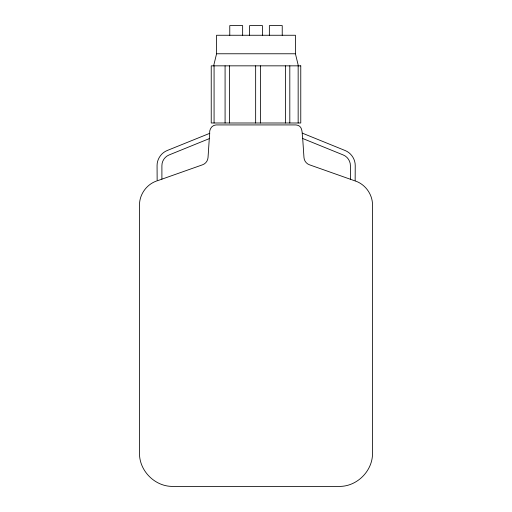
<?xml version="1.0" encoding="UTF-8"?>
<svg xmlns="http://www.w3.org/2000/svg" width="512" height="512" viewBox="0 0 512 512"><rect width="100%" height="100%" fill="white"/><g stroke="black" fill="none" stroke-linecap="round" stroke-linejoin="round"><path stroke-width="0.77" d="M209.293 138.63L208.026 157.562C207.84 160.787 205.587 163.757 202.528 164.8L157.152 180.845L157.069 165.549C157.03 159.098 161.203 152.902 167.194 150.515L209.734 133.325L209.293 138.63L169.12 154.944C164.826 156.621 161.837 161.056 161.901 165.67L161.901 179.136M209.651 133.267C209.21 129.357 211.878 125.12 216.032 124.928L295.968 124.928C303.334 125.478 301.792 133.478 302.694 138.502L303.974 157.562C304.16 160.787 306.413 163.757 309.472 164.8L355.149 180.947L355.232 165.549C355.27 159.098 351.104 152.902 345.107 150.515L302.336 133.146M213.645 65.843L216.563 53.773L216.563 35.258L295.437 35.258L295.437 53.773L298.355 65.843M156.538 181.03C146.528 184.442 139.373 194.547 139.488 205.133L139.488 452.941C139.11 470.829 155.059 486.778 172.947 486.4L339.053 486.4C356.941 486.778 372.89 470.829 372.512 452.941L372.512 205.133C372.627 194.547 365.472 184.442 355.462 181.03M216.563 53.773L295.437 53.773M302.694 138.502L343.181 154.944C347.482 156.621 350.464 161.056 350.4 165.67L350.4 179.245M298.157 65.843L298.157 122.989M289.805 65.843L289.805 122.989M285.562 65.843L285.562 122.989M282.234 35.258L282.234 25.6L269.357 25.6L269.357 35.258M262.438 35.258L262.438 25.6L249.562 25.6L249.562 35.258M260.397 65.843L260.397 122.989M255.654 65.843L255.654 122.989M242.643 35.258L242.643 25.6L229.766 25.6L229.766 35.258M229.466 65.843L229.466 122.989M225.082 65.843L225.082 122.989M214.074 65.843L214.074 122.989M300.768 65.843L211.232 65.843L211.232 122.989L300.768 122.989L300.768 65.843"/></g></svg>
